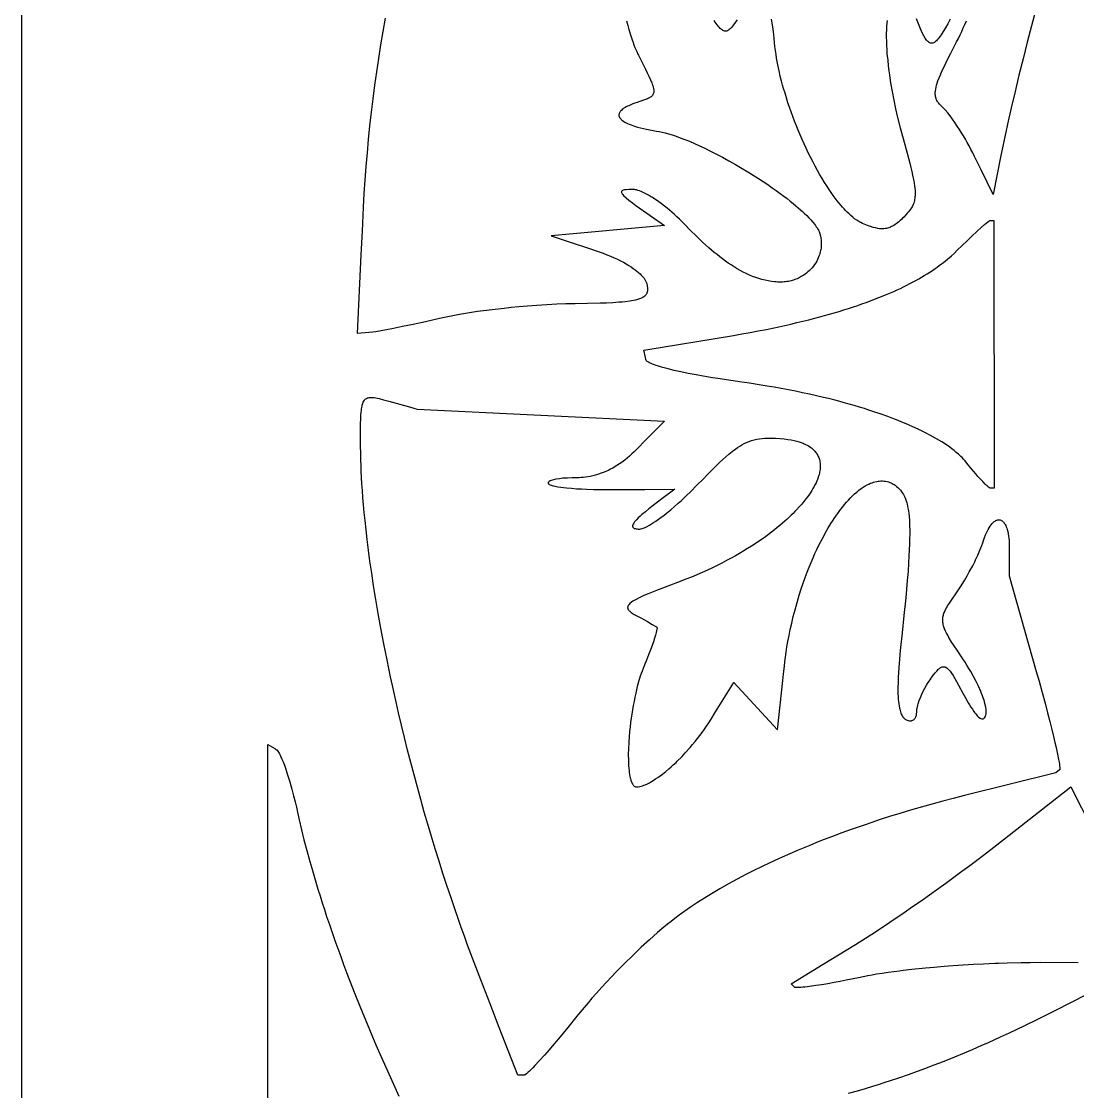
# Model space of a CAD drawing. Extents: x -500 to 500, y -1000 to 1000.
# Drawn here: x -500 to -285.4, y -154.2 to 63.2 of the extents above; entities that cross this region are included whole.
import ezdxf

# ---------------------------------------------------------------- set-up
doc = ezdxf.new("R2010")
doc.units = 0
doc.layers.add('APS_GEOMETR_', color=18, linetype='CONTINUOUS')

msp = doc.modelspace()

# ---------------------------------------------------------------- linework, layer by layer
at = {"layer": 'APS_GEOMETR_'}
for points in [[(-500, -1000), (500, -1000), (500, 1000), (-500, 1000)], [(-373.54, -3.62), (-355.29, -0.58), (-353.61, -0.29), (-351.94, 0.01), (-350.27, 0.32), (-348.6, 0.64), (-347.36, 0.9), (-346.13, 1.16), (-344.89, 1.43), (-343.66, 1.71), (-342.43, 2), (-341.2, 2.29), (-339.98, 2.59), (-338.75, 2.9), (-337.77, 3.16), (-336.79, 3.43), (-335.81, 3.71), (-334.83, 3.99), (-333.85, 4.28), (-332.88, 4.58), (-331.91, 4.89), (-330.94, 5.2), (-330.07, 5.5), (-329.21, 5.8), (-328.35, 6.11), (-327.49, 6.43), (-326.63, 6.75), (-325.78, 7.09), (-324.93, 7.42), (-324.08, 7.77), (-323.41, 8.06), (-322.74, 8.36), (-322.07, 8.66), (-321.41, 8.97), (-320.75, 9.29), (-320.1, 9.62), (-319.45, 9.95), (-318.8, 10.29), (-318.23, 10.6), (-317.66, 10.92), (-317.1, 11.25), (-316.54, 11.59), (-315.99, 11.93), (-315.44, 12.27), (-314.89, 12.63), (-314.35, 12.99), (-313.92, 13.29), (-313.49, 13.6), (-313.07, 13.92), (-312.65, 14.24), (-312.24, 14.57), (-311.83, 14.9), (-311.43, 15.24), (-311.03, 15.59), (-310.42, 16.15), (-309.83, 16.73), (-308.84, 17.69), (-307.86, 18.65), (-306.86, 19.6), (-305.85, 20.54), (-305, 21.31), (-304.28, 21.94), (-303.97, 22.2), (-303.69, 22.42), (-303.44, 22.6), (-303.22, 22.74), (-303.15, 22.77), (-303.08, 22.78), (-302.94, 22.79), (-302.39, 22.78), (-302.37, -31.62), (-302.97, -31.62), (-303.08, -31.62), (-303.13, -31.62), (-303.19, -31.61), (-303.28, -31.56), (-303.48, -31.41), (-303.62, -31.31), (-303.78, -31.17), (-303.97, -31), (-304.17, -30.81), (-304.67, -30.3), (-305.15, -29.78), (-305.63, -29.25), (-306.09, -28.71), (-307, -27.62), (-307.89, -26.52), (-308.26, -26.1), (-308.58, -25.73), (-308.87, -25.43), (-309.11, -25.18), (-309.47, -24.85), (-309.62, -24.71), (-310.05, -24.35), (-310.48, -24), (-310.92, -23.66), (-311.36, -23.32), (-312.25, -22.72), (-312.99, -22.23), (-314.05, -21.58), (-315.29, -20.91), (-316.32, -20.37), (-317.78, -19.64), (-318.84, -19.16), (-319.77, -18.75), (-321.24, -18.12), (-322.17, -17.75), (-322.57, -17.6), (-323.93, -17.1), (-325.12, -16.67), (-327, -16.02), (-328.2, -15.63), (-328.7, -15.47), (-329.73, -15.16), (-330.77, -14.85), (-331.81, -14.56), (-332.85, -14.27), (-333.89, -13.98), (-334.93, -13.71), (-335.98, -13.44), (-337.03, -13.18), (-338.45, -12.86), (-339.87, -12.54), (-341.3, -12.23), (-342.73, -11.93), (-344.16, -11.65), (-345.59, -11.38), (-347.02, -11.11), (-348.46, -10.87), (-350.1, -10.6), (-352.08, -10.31), (-354.07, -10.03), (-356.29, -9.71), (-358.5, -9.37), (-359.61, -9.2), (-360.72, -9.01), (-361.82, -8.81), (-362.92, -8.61), (-364.53, -8.3), (-366.01, -7.99), (-367.36, -7.69), (-368.57, -7.39), (-369.64, -7.11), (-370.13, -6.97), (-370.58, -6.83), (-371, -6.69), (-371.39, -6.56), (-371.74, -6.43), (-372.05, -6.3), (-372.41, -6.14), (-372.57, -6.05), (-372.7, -5.97), (-372.82, -5.89), (-372.92, -5.82), (-372.99, -5.74), (-373.04, -5.67), (-373.1, -5.51), (-373.19, -5.11)], [(-399.1, -150.91), (-402.89, -141.23), (-404.78, -136.39), (-406.67, -131.55), (-407.35, -129.78), (-408.02, -128.01), (-408.69, -126.24), (-409.34, -124.46), (-409.99, -122.68), (-410.63, -120.89), (-411.25, -119.1), (-411.87, -117.31), (-412.71, -114.85), (-413.53, -112.37), (-414.34, -109.9), (-415.13, -107.41), (-415.9, -104.93), (-416.66, -102.43), (-417.4, -99.93), (-418.13, -97.43), (-418.84, -94.92), (-419.53, -92.41), (-420.21, -89.9), (-420.87, -87.38), (-421.52, -84.85), (-422.15, -82.32), (-422.77, -79.79), (-423.37, -77.26), (-423.8, -75.38), (-424.22, -73.54), (-424.61, -71.74), (-425, -69.97), (-425.36, -68.24), (-425.71, -66.54), (-426.05, -64.87), (-426.37, -63.24), (-426.97, -60.09), (-427.51, -57.08), (-428, -54.22), (-428.44, -51.5), (-428.83, -48.92), (-429.17, -46.49), (-429.48, -44.2), (-429.75, -42.06), (-429.98, -40.07), (-430.17, -38.23), (-430.34, -36.54), (-430.48, -34.99), (-430.6, -33.52), (-430.71, -32.1), (-430.8, -30.74), (-430.87, -29.44), (-430.94, -28.19), (-430.99, -27), (-431.03, -25.87), (-431.06, -24.8), (-431.09, -22.84), (-431.1, -21.1), (-431.09, -19.6), (-431.07, -18.34), (-431.05, -17.75), (-431.03, -17.21), (-431, -16.71), (-430.96, -16.27), (-430.92, -15.87), (-430.88, -15.52), (-430.84, -15.22), (-430.79, -14.97), (-430.74, -14.76), (-430.69, -14.55), (-430.62, -14.35), (-430.54, -14.15), (-430.44, -13.96), (-430.32, -13.78), (-430.19, -13.62), (-430.12, -13.55), (-430.04, -13.48), (-429.88, -13.38), (-429.7, -13.3), (-429.52, -13.25), (-429.33, -13.21), (-429.13, -13.19), (-428.93, -13.18), (-428.74, -13.18), (-428.54, -13.19), (-428.3, -13.22), (-428, -13.27), (-427.67, -13.34), (-427.29, -13.43), (-426.4, -13.65), (-425.33, -13.94), (-421.16, -15.11), (-420.05, -15.43), (-419.58, -15.55), (-369.36, -18.02), (-373.03, -21.76), (-375.01, -23.77), (-375.47, -24.22), (-375.94, -24.67), (-376.42, -25.1), (-376.91, -25.52), (-377.41, -25.93), (-377.92, -26.32), (-378.45, -26.69), (-378.99, -27.04), (-379.32, -27.25), (-379.65, -27.44), (-379.97, -27.62), (-380.3, -27.8), (-380.62, -27.96), (-380.93, -28.11), (-381.56, -28.38), (-382.17, -28.61), (-382.76, -28.81), (-383.33, -28.98), (-383.88, -29.12), (-384.41, -29.23), (-384.91, -29.32), (-385.39, -29.39), (-385.84, -29.44), (-386.25, -29.48), (-386.64, -29.5), (-387.31, -29.52), (-388.07, -29.53), (-389.04, -29.57), (-390, -29.63), (-390.69, -29.71), (-391.38, -29.82), (-391.88, -29.93), (-392.38, -30.07), (-392.56, -30.15), (-392.74, -30.24), (-392.9, -30.39), (-392.93, -30.44), (-392.95, -30.49), (-392.96, -30.57), (-392.96, -30.63), (-392.95, -30.66), (-392.91, -30.72), (-392.86, -30.78), (-392.81, -30.83), (-392.75, -30.87), (-392.55, -30.96), (-392.35, -31.04), (-391.95, -31.15), (-391.55, -31.24), (-390.98, -31.34), (-390.41, -31.42), (-389.84, -31.5), (-389.26, -31.56), (-388.25, -31.65), (-387.23, -31.73), (-386.21, -31.79), (-385.19, -31.84), (-383.75, -31.88), (-382.31, -31.91), (-380.87, -31.92), (-379.43, -31.93), (-373.34, -31.87), (-367.26, -31.8), (-369.88, -33.82), (-372.49, -35.85), (-373.2, -36.42), (-373.91, -37), (-374.29, -37.33), (-374.67, -37.68), (-375.05, -38.08), (-375.42, -38.49), (-375.58, -38.71), (-375.71, -38.95), (-375.77, -39.1), (-375.81, -39.27), (-375.81, -39.35), (-375.8, -39.42), (-375.78, -39.48), (-375.76, -39.54), (-375.7, -39.63), (-375.64, -39.69), (-375.56, -39.74), (-375.47, -39.79), (-375.38, -39.82), (-375.29, -39.85), (-375.09, -39.89), (-374.88, -39.91), (-374.68, -39.93), (-374.48, -39.94), (-374.31, -39.93), (-374.15, -39.91), (-373.89, -39.84), (-373.64, -39.76), (-373.24, -39.59), (-372.84, -39.39), (-372.4, -39.14), (-371.97, -38.88), (-371.54, -38.61), (-371.11, -38.34), (-370.56, -37.95), (-370.02, -37.55), (-369.48, -37.15), (-368.95, -36.73), (-368.07, -36), (-367.27, -35.32), (-366.55, -34.69), (-365.9, -34.12), (-364.83, -33.13), (-364.04, -32.38), (-362.73, -31.05), (-361.43, -29.7), (-360.67, -28.93), (-359.91, -28.15), (-358.72, -26.97), (-358.12, -26.39), (-357.51, -25.82), (-356.89, -25.26), (-356.25, -24.71), (-355.6, -24.19), (-355.27, -23.93), (-354.93, -23.68), (-354.5, -23.38), (-354.05, -23.09), (-353.59, -22.82), (-353.12, -22.58), (-352.64, -22.35), (-352.14, -22.14), (-351.64, -21.97), (-351.14, -21.81), (-350.87, -21.75), (-350.6, -21.69), (-350.06, -21.59), (-349.51, -21.53), (-348.96, -21.48), (-348.41, -21.46), (-347.85, -21.46), (-347.3, -21.47), (-346.75, -21.49), (-345.84, -21.55), (-345.01, -21.63), (-344.25, -21.73), (-343.56, -21.84), (-342.96, -21.96), (-342.42, -22.09), (-341.97, -22.22), (-341.59, -22.35), (-341.17, -22.51), (-340.92, -22.61), (-340.65, -22.74), (-340.37, -22.88), (-340.08, -23.05), (-339.78, -23.25), (-339.48, -23.46), (-339.19, -23.71), (-339.05, -23.84), (-338.91, -23.98), (-338.78, -24.13), (-338.65, -24.28), (-338.52, -24.45), (-338.4, -24.62), (-338.29, -24.79), (-338.19, -24.98), (-338.09, -25.18), (-338, -25.38), (-337.92, -25.6), (-337.85, -25.82), (-337.8, -26.05), (-337.75, -26.29), (-337.71, -26.55), (-337.69, -26.8), (-337.68, -27.06), (-337.68, -27.32), (-337.7, -27.58), (-337.72, -27.84), (-337.76, -28.1), (-337.81, -28.36), (-337.86, -28.61), (-337.93, -28.87), (-338.08, -29.37), (-338.26, -29.87), (-338.45, -30.35), (-338.53, -30.52), (-338.7, -30.87), (-338.97, -31.39), (-339.16, -31.71), (-339.37, -32.07), (-339.62, -32.46), (-339.9, -32.88), (-340.23, -33.33), (-340.59, -33.82), (-341, -34.33), (-341.45, -34.87), (-341.94, -35.44), (-342.49, -36.03), (-342.83, -36.38), (-343.19, -36.75), (-343.58, -37.13), (-343.99, -37.53), (-344.43, -37.93), (-344.89, -38.34), (-345.38, -38.77), (-345.89, -39.2), (-346.43, -39.65), (-346.99, -40.1), (-347.58, -40.55), (-348.2, -41.02), (-348.84, -41.49), (-349.51, -41.96), (-350.2, -42.44), (-350.92, -42.93), (-351.66, -43.41), (-352.44, -43.9), (-353.24, -44.39), (-354.06, -44.88), (-354.92, -45.37), (-355.8, -45.86), (-356.71, -46.35), (-357.65, -46.84), (-358.61, -47.33), (-359.6, -47.81), (-360.62, -48.29), (-361.67, -48.76), (-362.75, -49.23), (-363.86, -49.69), (-364.99, -50.14), (-366.16, -50.59), (-368.65, -51.52), (-370.64, -52.28), (-372.62, -53.07), (-373.55, -53.47), (-374.47, -53.9), (-375.12, -54.24), (-375.75, -54.61), (-376.06, -54.82), (-376.35, -55.05), (-376.54, -55.25), (-376.71, -55.47), (-376.77, -55.62), (-376.81, -55.75), (-376.83, -55.94), (-376.81, -56.03), (-376.79, -56.12), (-376.75, -56.21), (-376.71, -56.29), (-376.61, -56.42), (-376.5, -56.54), (-376.39, -56.65), (-376.27, -56.76), (-376.08, -56.9), (-375.89, -57.03), (-375.69, -57.15), (-375.5, -57.27), (-374.01, -58.07), (-372.78, -58.75), (-371.81, -59.31), (-371.09, -59.73), (-370.94, -59.82), (-370.9, -59.87), (-370.87, -59.92), (-370.85, -59.98), (-370.85, -60.04), (-370.85, -60.11), (-370.88, -60.3), (-370.93, -60.59), (-371.02, -60.97), (-371.16, -61.5), (-371.35, -62.11), (-371.58, -62.82), (-371.86, -63.62), (-372.19, -64.51), (-372.56, -65.49), (-372.99, -66.55), (-373.45, -67.71), (-373.66, -68.24), (-373.87, -68.78), (-374.06, -69.31), (-374.25, -69.86), (-374.58, -70.99), (-374.85, -71.94), (-375.18, -73.27), (-375.35, -74.11), (-375.52, -74.96), (-375.68, -75.82), (-375.83, -76.67), (-375.97, -77.53), (-376.1, -78.38), (-376.22, -79.24), (-376.32, -80.1), (-376.42, -81.09), (-376.51, -82.18), (-376.57, -83.14), (-376.65, -84.64), (-376.68, -85.59), (-376.68, -85.99), (-376.67, -86.64), (-376.65, -87.29), (-376.62, -87.95), (-376.58, -88.6), (-376.53, -89.01), (-376.48, -89.42), (-376.42, -89.83), (-376.35, -90.24), (-376.3, -90.48), (-376.24, -90.72), (-376.17, -90.96), (-376.09, -91.19), (-375.94, -91.53), (-375.86, -91.7), (-375.77, -91.86), (-375.7, -91.94), (-375.63, -92.02), (-375.56, -92.1), (-375.48, -92.17), (-375.34, -92.24), (-375.21, -92.28), (-375.02, -92.31), (-374.69, -92.28), (-374.36, -92.23), (-374.07, -92.16), (-373.79, -92.08), (-373.51, -91.98), (-373.23, -91.88), (-372.81, -91.68), (-372.4, -91.47), (-372, -91.25), (-371.6, -91.02), (-371.13, -90.72), (-370.66, -90.41), (-370.2, -90.08), (-369.76, -89.75), (-369.06, -89.18), (-368.47, -88.68), (-367.96, -88.24), (-367.55, -87.87), (-366.98, -87.35), (-366.74, -87.12), (-365.84, -86.21), (-365.11, -85.43), (-364.11, -84.33), (-363.61, -83.73), (-363.11, -83.13), (-362.63, -82.51), (-362.15, -81.89), (-361.68, -81.27), (-361.22, -80.63), (-360.78, -79.99), (-360.34, -79.34), (-359.86, -78.58), (-358.94, -77.09), (-355.25, -71.13), (-346.34, -80.72), (-345.29, -70.71), (-345.15, -69.37), (-344.97, -67.79), (-344.87, -66.9), (-344.75, -65.95), (-344.6, -64.95), (-344.44, -63.88), (-344.25, -62.76), (-344.03, -61.58), (-343.78, -60.35), (-343.49, -59.06), (-343.17, -57.71), (-342.8, -56.32), (-342.4, -54.86), (-342.18, -54.12), (-341.95, -53.36), (-341.55, -52.11), (-341.15, -50.92), (-340.74, -49.78), (-340.34, -48.7), (-339.93, -47.67), (-339.54, -46.7), (-339.14, -45.78), (-338.75, -44.91), (-338.38, -44.09), (-338.01, -43.33), (-337.65, -42.62), (-337.31, -41.96), (-336.98, -41.35), (-336.67, -40.79), (-336.12, -39.81), (-335.5, -38.8), (-335.19, -38.3), (-334.86, -37.8), (-334.53, -37.31), (-334.19, -36.82), (-333.84, -36.34), (-333.48, -35.87), (-333.12, -35.4), (-332.74, -34.94), (-332.36, -34.49), (-331.96, -34.05), (-331.55, -33.62), (-331.14, -33.21), (-330.71, -32.8), (-330.27, -32.41), (-329.82, -32.04), (-329.38, -31.72), (-328.96, -31.43), (-328.56, -31.18), (-328.18, -30.97), (-327.82, -30.79), (-327.48, -30.64), (-327.16, -30.52), (-326.87, -30.42), (-326.61, -30.34), (-326.18, -30.24), (-325.89, -30.19), (-325.74, -30.18), (-325.39, -30.15), (-325.05, -30.16), (-324.72, -30.18), (-324.41, -30.23), (-324.11, -30.29), (-323.83, -30.37), (-323.56, -30.46), (-323.31, -30.57), (-323.08, -30.68), (-322.86, -30.79), (-322.66, -30.91), (-322.48, -31.03), (-322.17, -31.27), (-321.92, -31.47), (-321.85, -31.54), (-321.69, -31.68), (-321.48, -31.91), (-321.35, -32.06), (-321.22, -32.23), (-321.08, -32.43), (-320.94, -32.65), (-320.79, -32.9), (-320.65, -33.18), (-320.5, -33.49), (-320.37, -33.82), (-320.24, -34.18), (-320.11, -34.58), (-320.03, -34.9), (-319.95, -35.27), (-319.86, -35.72), (-319.78, -36.22), (-319.7, -36.78), (-319.64, -37.41), (-319.58, -38.1), (-319.54, -38.85), (-319.52, -39.45), (-319.51, -40.17), (-319.51, -40.99), (-319.52, -41.93), (-319.54, -42.98), (-319.59, -44.14), (-319.65, -45.42), (-319.73, -46.8), (-319.85, -48.58), (-319.99, -50.36), (-320.15, -52.14), (-320.31, -53.91), (-320.67, -57.47), (-321.04, -61.02), (-321.42, -64.64), (-321.58, -66.37), (-321.73, -68.1), (-321.79, -69.1), (-321.84, -70.11), (-321.87, -71.11), (-321.9, -72.11), (-321.9, -72.72), (-321.89, -73.33), (-321.86, -73.94), (-321.83, -74.54), (-321.79, -74.99), (-321.73, -75.43), (-321.67, -75.87), (-321.6, -76.3), (-321.54, -76.56), (-321.47, -76.82), (-321.4, -77.08), (-321.31, -77.33), (-321.22, -77.53), (-321.13, -77.72), (-321.03, -77.91), (-320.92, -78.09), (-320.83, -78.2), (-320.73, -78.3), (-320.63, -78.4), (-320.52, -78.49), (-320.35, -78.6), (-320.17, -78.69), (-319.99, -78.77), (-319.8, -78.84), (-319.56, -78.88), (-319.32, -78.9), (-319.17, -78.87), (-319.05, -78.85), (-318.87, -78.78), (-318.75, -78.72), (-318.71, -78.69), (-318.61, -78.61), (-318.52, -78.52), (-318.44, -78.43), (-318.37, -78.33), (-318.3, -78.2), (-318.24, -78.06), (-318.19, -77.91), (-318.15, -77.77), (-318.11, -77.45), (-318.09, -77.14), (-318.06, -76.83), (-318.03, -76.56), (-317.99, -76.31), (-317.95, -76.08), (-317.85, -75.7), (-317.77, -75.42), (-317.56, -74.77), (-317.32, -74.14), (-317.05, -73.51), (-316.76, -72.89), (-316.44, -72.28), (-316.1, -71.69), (-315.74, -71.11), (-315.35, -70.54), (-314.99, -70.04), (-314.65, -69.58), (-314.32, -69.17), (-314.01, -68.81), (-313.72, -68.5), (-313.58, -68.37), (-313.44, -68.26), (-313.31, -68.16), (-313.18, -68.08), (-313.06, -68.01), (-312.94, -67.96), (-312.82, -67.93), (-312.7, -67.92), (-312.58, -67.92), (-312.47, -67.93), (-312.37, -67.95), (-312.27, -67.99), (-312.17, -68.03), (-312.08, -68.08), (-311.92, -68.19), (-311.78, -68.31), (-311.58, -68.51), (-311.45, -68.66), (-311.31, -68.83), (-311.16, -69.02), (-311.01, -69.23), (-310.69, -69.72), (-310.34, -70.28), (-309.97, -70.92), (-309.57, -71.64), (-308.68, -73.29), (-308.15, -74.26), (-307.61, -75.22), (-307.34, -75.67), (-307.06, -76.12), (-306.77, -76.56), (-306.48, -77), (-306.31, -77.22), (-306.14, -77.44), (-305.96, -77.66), (-305.78, -77.87), (-305.5, -78.13), (-305.2, -78.37), (-305.03, -78.46), (-304.85, -78.52), (-304.71, -78.52), (-304.6, -78.5), (-304.45, -78.45), (-304.37, -78.37), (-304.29, -78.29), (-304.18, -78.11), (-304.1, -77.93), (-304.04, -77.71), (-304, -77.53), (-303.95, -77.23), (-303.94, -77.04), (-303.95, -76.95), (-303.98, -76.52), (-304.04, -76.1), (-304.21, -75.4), (-304.4, -74.71), (-304.56, -74.26), (-304.72, -73.81), (-304.89, -73.36), (-305.07, -72.92), (-305.53, -71.89), (-306.02, -70.88), (-306.54, -69.88), (-307.08, -68.89), (-307.47, -68.24), (-307.87, -67.59), (-308.27, -66.96), (-308.69, -66.32), (-309.89, -64.55), (-310.48, -63.65), (-311.05, -62.75), (-311.55, -61.94), (-311.79, -61.52), (-312.02, -61.1), (-312.23, -60.67), (-312.41, -60.24), (-312.5, -60.02), (-312.57, -59.79), (-312.64, -59.57), (-312.7, -59.34), (-312.74, -59.15), (-312.78, -58.91), (-312.8, -58.64), (-312.8, -58.33), (-312.79, -58.16), (-312.78, -57.99), (-312.75, -57.81), (-312.72, -57.62), (-312.67, -57.43), (-312.61, -57.23), (-312.54, -57.02), (-312.46, -56.81), (-312.31, -56.49), (-312.16, -56.18), (-311.99, -55.87), (-311.81, -55.56), (-311.43, -54.97), (-311.04, -54.38), (-310.03, -52.92), (-309.18, -51.66), (-308.38, -50.37), (-307.85, -49.46), (-307.4, -48.66), (-306.71, -47.38), (-306.29, -46.57), (-306.12, -46.22), (-305.66, -45.24), (-305.23, -44.25), (-305.03, -43.76), (-304.85, -43.25), (-304.67, -42.75), (-304.5, -42.24), (-304.3, -41.68), (-304.08, -41.13), (-303.85, -40.58), (-303.72, -40.32), (-303.58, -40.05), (-303.37, -39.68), (-303.16, -39.35), (-302.94, -39.06), (-302.73, -38.81), (-302.52, -38.6), (-302.33, -38.43), (-302.15, -38.3), (-301.98, -38.2), (-301.82, -38.13), (-301.67, -38.09), (-301.52, -38.06), (-301.38, -38.06), (-301.25, -38.07), (-301.13, -38.09), (-301.01, -38.13), (-300.91, -38.17), (-300.73, -38.27), (-300.59, -38.37), (-300.5, -38.45), (-300.46, -38.49), (-300.38, -38.59), (-300.28, -38.71), (-300.18, -38.86), (-300.08, -39.04), (-299.98, -39.24), (-299.88, -39.47), (-299.78, -39.73), (-299.69, -40.01), (-299.57, -40.45), (-299.48, -40.9), (-299.4, -41.35), (-299.35, -41.81), (-299.31, -42.27), (-299.29, -42.73), (-299.27, -43.65), (-299.28, -49.41), (-293.78, -68.86), (-293.22, -70.84), (-292.58, -73.18), (-292, -75.33), (-291.49, -77.29), (-291.03, -79.07), (-290.63, -80.66), (-290.29, -82.06), (-290, -83.28), (-289.77, -84.3), (-289.47, -85.66), (-289.24, -86.79), (-289.16, -87.27), (-289.09, -87.7), (-289.04, -88.07), (-289.01, -88.38), (-289, -88.56), (-289, -88.71), (-289.02, -88.82), (-289.03, -88.86), (-289.06, -88.89), (-289.84, -89.48), (-308.4, -94.08), (-310.69, -94.67), (-312.8, -95.22), (-314.72, -95.74), (-316.45, -96.23), (-319.35, -97.06), (-321.51, -97.71), (-323.58, -98.36), (-325.48, -98.97), (-327.21, -99.54), (-328.77, -100.07), (-331.38, -100.98), (-333.32, -101.68), (-335.17, -102.38), (-336.87, -103.04), (-338.42, -103.65), (-339.81, -104.21), (-342.15, -105.18), (-343.88, -105.92), (-345.45, -106.62), (-346.89, -107.27), (-348.19, -107.88), (-349.37, -108.45), (-351.33, -109.41), (-352.79, -110.15), (-354.56, -111.09), (-356.33, -112.05), (-358.08, -113.04), (-359.81, -114.06), (-361.23, -114.93), (-362.63, -115.83), (-364.02, -116.75), (-365.39, -117.7), (-366.34, -118.4), (-367.21, -119.05), (-368, -119.66), (-368.7, -120.21), (-369.86, -121.17), (-370.72, -121.9), (-372.39, -123.39), (-374.05, -124.91), (-375.08, -125.9), (-376.11, -126.89), (-377.13, -127.89), (-378.14, -128.9), (-379.14, -129.92), (-380.13, -130.95), (-381.11, -131.98), (-382.08, -133.03), (-383.18, -134.24), (-384.09, -135.27), (-384.87, -136.17), (-386.08, -137.61), (-386.83, -138.53), (-387.14, -138.92), (-388.99, -141.21), (-389.92, -142.36), (-390.86, -143.49), (-391.81, -144.62), (-392.76, -145.75), (-393.74, -146.85), (-394.72, -147.95), (-395.65, -148.95), (-396.06, -149.39), (-396.44, -149.77), (-396.79, -150.11), (-397.11, -150.39), (-397.39, -150.63), (-397.65, -150.8), (-397.75, -150.84), (-397.86, -150.87), (-398.08, -150.88)]]:
    msp.add_lwpolyline(points, close=True, dxfattribs=at)
for points in [[(-292.76, 70.04), (-294.78, 62.31), (-295.64, 58.98), (-296.47, 55.64), (-297.3, 52.3), (-298.11, 48.95), (-298.89, 45.64), (-299.65, 42.32), (-300, 40.73), (-300.34, 39.14), (-300.67, 37.54), (-300.99, 35.95), (-302.56, 28.03), (-305.01, 33.07), (-306.33, 35.78), (-306.69, 36.5), (-307.06, 37.21), (-307.44, 37.92), (-307.82, 38.62), (-308.2, 39.28), (-308.58, 39.94), (-308.97, 40.59), (-309.37, 41.24), (-309.83, 41.95), (-310.31, 42.65), (-310.79, 43.35), (-311.29, 44.04), (-311.77, 44.65), (-312.27, 45.24), (-312.61, 45.58), (-312.97, 45.91), (-313.14, 46.07), (-313.31, 46.23), (-313.47, 46.4), (-313.62, 46.58), (-313.76, 46.77), (-313.89, 46.96), (-314, 47.17), (-314.1, 47.38), (-314.16, 47.57), (-314.22, 47.77), (-314.26, 47.97), (-314.28, 48.18), (-314.3, 48.39), (-314.3, 48.6), (-314.3, 48.81), (-314.28, 49.02), (-314.23, 49.44), (-314.14, 49.86), (-314.04, 50.28), (-313.92, 50.68), (-313.76, 51.16), (-313.55, 51.72), (-313.28, 52.36), (-312.96, 53.08), (-312.59, 53.88), (-312.17, 54.76), (-311.69, 55.72), (-311.16, 56.76), (-310.32, 58.36), (-309.97, 59.06), (-309.62, 59.76), (-309.28, 60.47), (-308.94, 61.17), (-308.62, 61.88), (-308.3, 62.6), (-307.98, 63.32)], [(-377.06, 63.33), (-376.8, 62.38), (-376.56, 61.55), (-376.17, 60.25), (-375.91, 59.44), (-375.79, 59.1), (-375.55, 58.47), (-375.33, 57.93), (-374.97, 57.08), (-374.72, 56.55), (-374.61, 56.33), (-373.53, 54.2), (-373.18, 53.49), (-372.83, 52.78), (-372.49, 52.06), (-372.16, 51.34), (-371.92, 50.76), (-371.81, 50.47), (-371.71, 50.17), (-371.62, 49.88), (-371.56, 49.57), (-371.52, 49.27), (-371.5, 49.12), (-371.5, 48.96), (-371.51, 48.87), (-371.52, 48.76), (-371.55, 48.63), (-371.6, 48.49), (-371.67, 48.34), (-371.76, 48.19), (-371.88, 48.05), (-371.95, 47.98), (-372.03, 47.91), (-372.21, 47.79), (-372.39, 47.68), (-372.58, 47.59), (-372.77, 47.5), (-373.17, 47.34), (-373.57, 47.19), (-374.91, 46.76), (-375.34, 46.6), (-375.77, 46.44), (-376.19, 46.27), (-376.61, 46.09), (-376.86, 45.97), (-377.11, 45.84), (-377.35, 45.7), (-377.59, 45.55), (-377.76, 45.42), (-377.94, 45.28), (-378.1, 45.13), (-378.26, 44.97), (-378.34, 44.87), (-378.41, 44.76), (-378.48, 44.65), (-378.53, 44.53), (-378.57, 44.38), (-378.58, 44.26), (-378.58, 44.15), (-378.58, 44.05), (-378.55, 43.92), (-378.53, 43.87), (-378.45, 43.69), (-378.34, 43.52), (-378.23, 43.39), (-378.11, 43.27), (-377.99, 43.16), (-377.86, 43.05), (-377.61, 42.9), (-377.36, 42.75), (-377.1, 42.6), (-376.84, 42.47), (-376.48, 42.32), (-376.13, 42.18), (-375.76, 42.05), (-375.4, 41.92), (-374.81, 41.75), (-374.21, 41.59), (-373.62, 41.44), (-373.02, 41.3), (-371.98, 41.1), (-370.94, 40.91), (-370.38, 40.82), (-369.82, 40.7), (-369.19, 40.55), (-368.5, 40.37), (-367.76, 40.14), (-366.97, 39.88), (-366.12, 39.58), (-365.22, 39.23), (-364.26, 38.85), (-363.26, 38.42), (-362.21, 37.95), (-361.11, 37.43), (-359.96, 36.87), (-358.76, 36.26), (-357.52, 35.6), (-356.24, 34.9), (-354.91, 34.15), (-353.54, 33.34), (-352.39, 32.65), (-351.3, 31.98), (-350.26, 31.31), (-349.28, 30.67), (-348.34, 30.04), (-347.46, 29.43), (-346.62, 28.84), (-345.84, 28.27), (-345.11, 27.72), (-344.42, 27.2), (-343.78, 26.69), (-343.2, 26.22), (-342.65, 25.77), (-342.16, 25.34), (-341.71, 24.95), (-341.31, 24.58), (-340.87, 24.18), (-340.44, 23.76), (-340.02, 23.33), (-339.61, 22.9), (-339.21, 22.44), (-338.84, 21.98), (-338.66, 21.74), (-338.49, 21.49), (-338.33, 21.25), (-338.17, 20.99), (-338.05, 20.77), (-337.92, 20.49), (-337.79, 20.15), (-337.68, 19.77), (-337.63, 19.56), (-337.58, 19.33), (-337.54, 19.09), (-337.51, 18.85), (-337.48, 18.58), (-337.47, 18.31), (-337.47, 18.03), (-337.48, 17.73), (-337.5, 17.35), (-337.53, 17.13), (-337.57, 16.89), (-337.62, 16.64), (-337.68, 16.37), (-337.76, 16.08), (-337.85, 15.79), (-337.96, 15.48), (-338.09, 15.17), (-338.24, 14.84), (-338.41, 14.52), (-338.61, 14.18), (-338.83, 13.84), (-339.08, 13.5), (-339.35, 13.16), (-339.52, 12.97), (-339.72, 12.76), (-339.95, 12.54), (-340.21, 12.3), (-340.5, 12.06), (-340.82, 11.82), (-341.17, 11.58), (-341.55, 11.35), (-341.96, 11.13), (-342.4, 10.92), (-342.63, 10.83), (-342.87, 10.74), (-343.11, 10.65), (-343.36, 10.57), (-343.62, 10.5), (-343.89, 10.44), (-344.16, 10.38), (-344.45, 10.34), (-344.73, 10.3), (-345.03, 10.27), (-345.33, 10.25), (-345.65, 10.24), (-345.97, 10.24), (-346.3, 10.25), (-346.62, 10.27), (-346.95, 10.3), (-347.6, 10.37), (-348.24, 10.48), (-348.89, 10.61), (-349.52, 10.77), (-350.15, 10.95), (-350.77, 11.16), (-351.43, 11.41), (-352.08, 11.68), (-352.72, 11.97), (-353.35, 12.29), (-353.97, 12.62), (-354.59, 12.97), (-355.19, 13.34), (-355.79, 13.72), (-356.38, 14.12), (-356.96, 14.52), (-357.54, 14.95), (-358.11, 15.38), (-358.66, 15.82), (-359.21, 16.26), (-359.76, 16.72), (-360.29, 17.18), (-360.95, 17.76), (-361.59, 18.35), (-362.23, 18.95), (-362.86, 19.56), (-364.1, 20.79), (-365.32, 22.05), (-365.81, 22.55), (-366.31, 23.04), (-366.82, 23.53), (-367.33, 24.01), (-367.81, 24.44), (-368.31, 24.86), (-368.81, 25.28), (-369.31, 25.68), (-369.93, 26.15), (-370.48, 26.55), (-371.36, 27.15), (-371.92, 27.51), (-372.17, 27.66), (-372.56, 27.89), (-372.97, 28.11), (-373.38, 28.32), (-373.79, 28.52), (-374.1, 28.64), (-374.42, 28.76), (-374.73, 28.87), (-375.05, 28.97), (-375.24, 29.01), (-375.43, 29.04), (-375.63, 29.06), (-375.82, 29.07), (-376.6, 29.06), (-377.11, 29.02), (-377.43, 28.97), (-377.76, 28.89), (-377.88, 28.84), (-377.98, 28.76), (-378.02, 28.71), (-378.05, 28.65), (-378.07, 28.59), (-378.08, 28.52), (-378.06, 28.43), (-378, 28.31), (-377.94, 28.19), (-377.79, 28.01), (-377.64, 27.84), (-377.11, 27.36), (-376.56, 26.9), (-375.85, 26.37), (-375.14, 25.84), (-369.36, 21.75), (-392.37, 19.66), (-387.67, 18.09), (-385.15, 17.25), (-382.62, 16.4), (-381.8, 16.11), (-381.02, 15.81), (-380.28, 15.5), (-379.57, 15.19), (-378.9, 14.88), (-378.27, 14.57), (-377.68, 14.26), (-377.12, 13.95), (-376.61, 13.64), (-376.13, 13.33), (-375.69, 13.03), (-375.28, 12.74), (-374.92, 12.46), (-374.59, 12.19), (-374.3, 11.92), (-374.05, 11.67), (-373.86, 11.46), (-373.67, 11.24), (-373.49, 11.01), (-373.32, 10.77), (-373.18, 10.52), (-373.05, 10.26), (-372.95, 9.99), (-372.91, 9.85), (-372.88, 9.71), (-372.83, 9.39), (-372.79, 9.06), (-372.78, 8.89), (-372.78, 8.73), (-372.79, 8.57), (-372.81, 8.4), (-372.84, 8.24), (-372.89, 8.09), (-372.94, 7.95), (-373.01, 7.83), (-373.08, 7.71), (-373.16, 7.6), (-373.25, 7.5), (-373.34, 7.41), (-373.52, 7.26), (-373.7, 7.14), (-373.86, 7.04), (-374, 6.98), (-374.39, 6.82), (-374.8, 6.69), (-375.21, 6.58), (-375.63, 6.49), (-376.05, 6.41), (-376.47, 6.35), (-377.32, 6.25), (-377.96, 6.19), (-378.59, 6.14), (-379.86, 6.05), (-381.14, 5.99), (-382.41, 5.94), (-384.96, 5.89), (-387.51, 5.85), (-389.36, 5.8), (-391.21, 5.74), (-393.25, 5.63), (-395.28, 5.5), (-397.17, 5.35), (-398.91, 5.2), (-400.5, 5.05), (-401.93, 4.9), (-404.33, 4.63), (-406.12, 4.41), (-407.34, 4.24), (-408.56, 4.06), (-409.78, 3.87), (-410.99, 3.67), (-412.01, 3.48), (-413.02, 3.28), (-414.02, 3.07), (-415.03, 2.85), (-417.91, 2.2), (-420.43, 1.66), (-422.59, 1.21), (-424.39, 0.84), (-425.83, 0.56), (-426.9, 0.36), (-427.96, 0.17), (-428.58, 0.09), (-429.41, 0), (-431.7, -0.23), (-430.95, 15.76), (-430.72, 20.61), (-430.48, 25.46), (-430.33, 28.22), (-430.15, 30.98), (-429.94, 33.74), (-429.71, 36.49), (-429.45, 39.24), (-429.17, 41.99), (-428.86, 44.74), (-428.52, 47.49), (-428.16, 50.23), (-427.78, 52.97), (-427.37, 55.7), (-426.94, 58.44), (-426.48, 61.16), (-426, 63.89)], [(-354.59, 63.51), (-354.95, 63), (-355.31, 62.5), (-355.5, 62.26), (-355.68, 62.04), (-355.85, 61.85), (-356.02, 61.69), (-356.18, 61.55), (-356.33, 61.44), (-356.46, 61.35), (-356.58, 61.3), (-356.68, 61.26), (-356.78, 61.24), (-356.88, 61.23), (-356.97, 61.23), (-357.14, 61.26), (-357.3, 61.31), (-357.45, 61.38), (-357.57, 61.45), (-357.75, 61.58), (-357.86, 61.68), (-357.99, 61.8), (-358.13, 61.95), (-358.28, 62.12), (-358.63, 62.54), (-359.02, 63.06), (-359.23, 63.37)], [(-324.1, 63.39), (-324.16, 62.91), (-324.21, 62.19), (-324.24, 61.47), (-324.26, 60.75), (-324.27, 60.03), (-324.25, 59.18), (-324.22, 58.33), (-324.17, 57.48), (-324.12, 56.63), (-323.98, 55.31), (-323.86, 54.16), (-323.74, 53.17), (-323.63, 52.36), (-323.46, 51.22), (-323.38, 50.74), (-323.07, 48.98), (-322.73, 47.22), (-322.36, 45.46), (-321.96, 43.72), (-321.42, 41.57), (-320.86, 39.42), (-320.05, 36.45), (-319.76, 35.4), (-319.51, 34.42), (-319.29, 33.53), (-319.1, 32.72), (-318.94, 32), (-318.8, 31.36), (-318.69, 30.8), (-318.61, 30.33), (-318.54, 29.83), (-318.47, 29.32), (-318.43, 28.81), (-318.41, 28.3), (-318.41, 28.05), (-318.42, 27.79), (-318.44, 27.54), (-318.46, 27.29), (-318.5, 27.04), (-318.55, 26.79), (-318.61, 26.55), (-318.69, 26.31), (-318.81, 25.98), (-318.96, 25.66), (-319.14, 25.36), (-319.33, 25.06), (-319.54, 24.77), (-319.76, 24.49), (-319.99, 24.22), (-320.22, 23.96), (-320.7, 23.46), (-320.95, 23.21), (-321.2, 22.97), (-321.46, 22.74), (-321.72, 22.51), (-321.99, 22.29), (-322.27, 22.08), (-322.47, 21.94), (-322.72, 21.77), (-323.02, 21.6), (-323.19, 21.51), (-323.38, 21.43), (-323.57, 21.35), (-323.78, 21.27), (-324, 21.21), (-324.23, 21.15), (-324.48, 21.11), (-324.73, 21.08), (-325, 21.07), (-325.29, 21.07), (-325.61, 21.09), (-326, 21.15), (-326.45, 21.24), (-326.95, 21.37), (-327.5, 21.54), (-328.09, 21.75), (-328.41, 21.88), (-328.73, 22.02), (-329.07, 22.17), (-329.42, 22.34), (-329.64, 22.45), (-329.86, 22.57), (-330.28, 22.84), (-330.69, 23.12), (-331.09, 23.43), (-331.47, 23.76), (-331.84, 24.1), (-332.2, 24.45), (-332.55, 24.81), (-332.85, 25.13), (-333.17, 25.48), (-333.5, 25.88), (-333.86, 26.31), (-334.24, 26.78), (-334.63, 27.3), (-335.03, 27.85), (-335.46, 28.45), (-335.89, 29.09), (-336.34, 29.77), (-336.8, 30.49), (-337.27, 31.26), (-337.74, 32.06), (-338.23, 32.92), (-338.72, 33.81), (-339.22, 34.75), (-339.67, 35.64), (-340.11, 36.54), (-340.54, 37.44), (-340.96, 38.34), (-341.37, 39.25), (-341.77, 40.17), (-342.16, 41.09), (-342.54, 42.01), (-342.9, 42.94), (-343.26, 43.87), (-343.6, 44.81), (-343.93, 45.76), (-344.24, 46.7), (-344.55, 47.65), (-344.84, 48.6), (-345.12, 49.56), (-345.32, 50.26), (-345.55, 51.09), (-345.8, 52.06), (-346.05, 53.16), (-346.18, 53.76), (-346.31, 54.39), (-346.43, 55.06), (-346.55, 55.77), (-346.67, 56.51), (-346.78, 57.28), (-346.88, 58.09), (-346.97, 58.94), (-347.14, 60.54), (-347.34, 62.11), (-347.57, 63.68)], [(-311.27, 63.67), (-311.77, 62.73), (-312.25, 61.89), (-312.7, 61.13), (-312.92, 60.79), (-313.13, 60.48), (-313.33, 60.19), (-313.53, 59.92), (-313.72, 59.68), (-313.91, 59.47), (-314.09, 59.29), (-314.27, 59.13), (-314.42, 59.01), (-314.53, 58.94), (-314.65, 58.87), (-314.79, 58.82), (-314.94, 58.78), (-315.02, 58.77), (-315.11, 58.77), (-315.2, 58.78), (-315.29, 58.8), (-315.4, 58.84), (-315.52, 58.9), (-315.65, 58.99), (-315.8, 59.1), (-315.94, 59.24), (-316.09, 59.4), (-316.24, 59.59), (-316.38, 59.81), (-316.65, 60.27), (-316.89, 60.75), (-317.12, 61.24), (-317.34, 61.73), (-317.74, 62.73), (-318.13, 63.73)], [(-449.92, -253.46), (-449.92, -83.69), (-448.53, -84.55), (-448.35, -84.65), (-448.18, -84.77), (-448.12, -84.81), (-448.06, -84.88), (-447.91, -85.05), (-447.75, -85.28), (-447.57, -85.58), (-447.41, -85.9), (-447.26, -86.23), (-447.06, -86.68), (-446.83, -87.24), (-446.57, -87.93), (-446.29, -88.74), (-445.98, -89.67), (-445.49, -91.27), (-445.07, -92.76), (-444.7, -94.12), (-444.39, -95.35), (-444.13, -96.46), (-443.9, -97.43), (-443.55, -98.99), (-443.07, -101.03), (-442.58, -103.06), (-442, -105.26), (-441.41, -107.46), (-441.01, -108.87), (-440.6, -110.27), (-440.18, -111.68), (-439.76, -113.08), (-439.32, -114.48), (-438.88, -115.87), (-438.43, -117.26), (-437.98, -118.65), (-437.42, -120.28), (-436.86, -121.91), (-436.29, -123.54), (-435.71, -125.16), (-435.12, -126.78), (-434.52, -128.4), (-433.92, -130.01), (-433.31, -131.62), (-432.23, -134.37), (-431.22, -136.89), (-430.29, -139.18), (-429.43, -141.25), (-428.65, -143.09), (-427.96, -144.71), (-426.84, -147.29), (-425.34, -150.65), (-424.38, -152.76), (-423.29, -155.14)], [(-285.28, -128.05), (-292.97, -128.04), (-295.04, -128.05), (-296.85, -128.07), (-299.68, -128.13), (-301.47, -128.19), (-302.22, -128.22), (-304.52, -128.33), (-306.52, -128.44), (-309.67, -128.63), (-311.65, -128.77), (-312.49, -128.84), (-314.52, -129.01), (-316.3, -129.18), (-319.08, -129.46), (-320.84, -129.65), (-321.58, -129.74), (-322.75, -129.89), (-323.91, -130.06), (-325.07, -130.23), (-326.23, -130.41), (-327.13, -130.58), (-328.03, -130.75), (-329.94, -131.14), (-332.41, -131.63), (-333.64, -131.86), (-334.88, -132.1), (-336.12, -132.32), (-337.36, -132.52), (-338.61, -132.71), (-339.85, -132.88), (-340.82, -133.01), (-341.25, -133.05), (-341.64, -133.09), (-341.98, -133.11), (-342.29, -133.12), (-342.55, -133.11), (-342.77, -133.09), (-342.84, -133.06), (-342.91, -133.01), (-343.03, -132.9), (-343.62, -132.35), (-337.08, -128.36), (-330.55, -124.36), (-328.5, -123.08), (-326.47, -121.78), (-323.54, -119.82), (-320.62, -117.84), (-318.91, -116.66), (-317.2, -115.46), (-315.5, -114.26), (-313.8, -113.06), (-312.16, -111.87), (-310.52, -110.68), (-308.89, -109.48), (-307.26, -108.27), (-304.51, -106.19), (-301.79, -104.08), (-286.75, -92.3), (-282.38, -100.97)], [(-331.91, -154.54), (-330.12, -154.05), (-328.49, -153.58), (-327, -153.14), (-325.66, -152.73), (-324.46, -152.35), (-323.41, -152.01), (-321.74, -151.45), (-319.73, -150.75), (-317.89, -150.09), (-316.22, -149.47), (-314.71, -148.9), (-313.36, -148.38), (-312.18, -147.92), (-310.31, -147.17), (-308.36, -146.35), (-306.58, -145.59), (-304.96, -144.89), (-303.5, -144.25), (-301.05, -143.14), (-299.23, -142.3), (-296.08, -140.78), (-293.46, -139.51), (-289.84, -137.7), (-280.42, -132.9)]]:
    msp.add_lwpolyline(points, dxfattribs=at)

doc.saveas('drawing.dxf')
